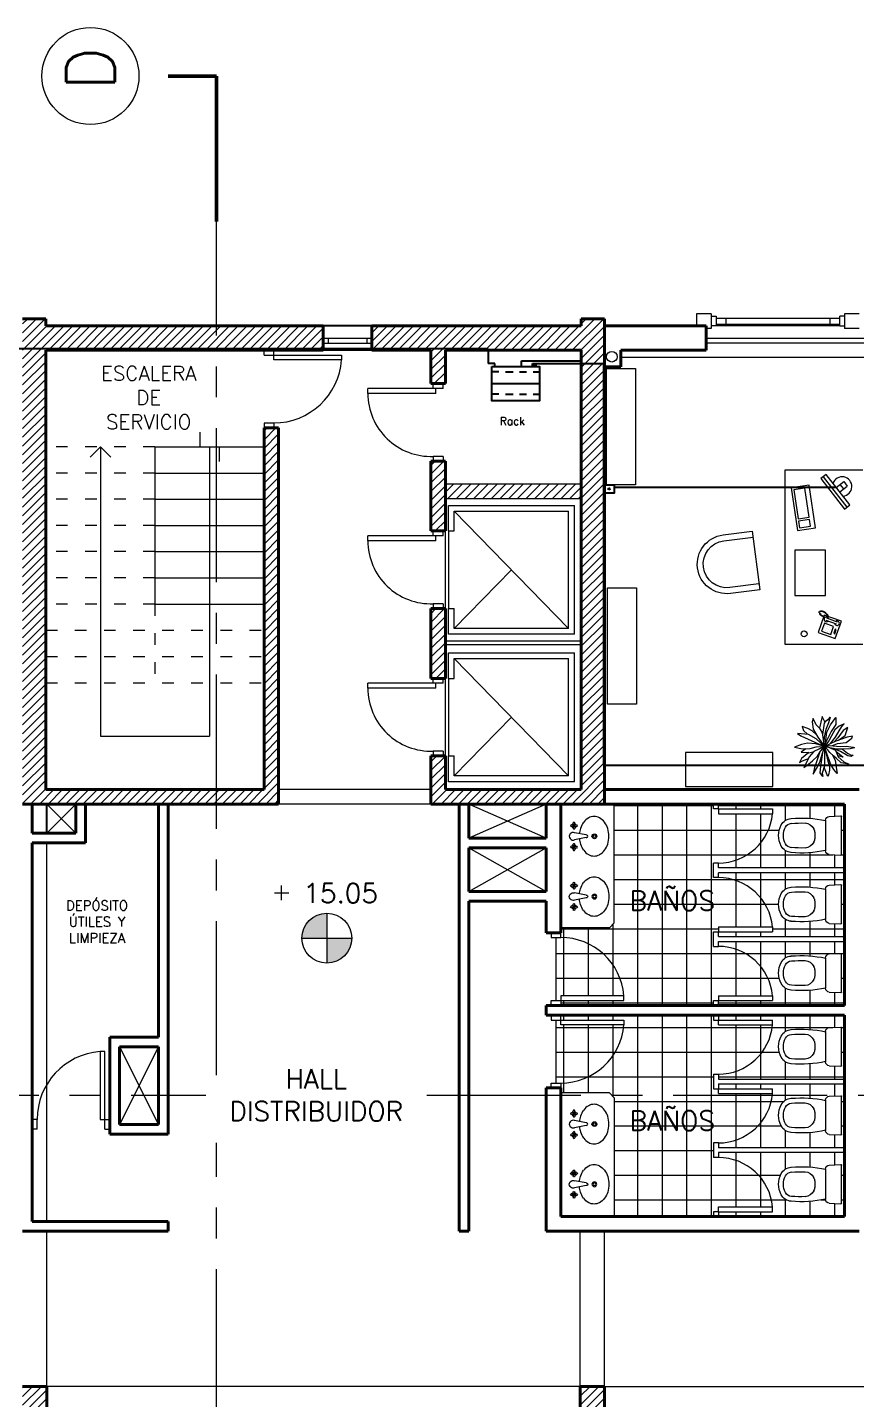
# Model space of a CAD drawing. Extents: x 1018 to 1352, y -109 to 184.
# Drawn here: x 1323.91 to 1332.45, y 118.73 to 132.86 of the extents above; entities that cross this region are included whole.
import ezdxf

# ---------------------------------------------------------------- set-up
doc = ezdxf.new("R2010")
doc.units = 0
doc.header["$LTSCALE"] = 0.5
doc.linetypes.add('ACAD_ISO03W100', pattern=[30, 12, -18])
doc.linetypes.add('CENTER', pattern=[50.8, 31.75, -6.35, 6.35, -6.35])
doc.layers.get('0').update_dxf_attribs({"linetype": 'CONTINUOUS'})
doc.layers.add('Cableado', color=100, linetype='CONTINUOUS')
for name, color, linetype, lineweight in [('Carpintería', 55, 'CONTINUOUS', 20), ('Detalles .05', 243, 'CONTINUOUS', 5), ('Detalles 01', 8, 'CONTINUOUS', 9), ('Equipamiento fijo', 31, 'CONTINUOUS', 13), ('Equipamiento movil', 33, 'CONTINUOUS', 9), ('Muros corte', 7, 'CONTINUOUS', 40), ('Muros vista', 253, 'CONTINUOUS', 25), ('Pisos', 252, 'CONTINUOUS', 18), ('Proyección', 4, 'ACAD_ISO03W100', 18), ('Punta 01', 6, 'CONTINUOUS', 9), ('Punta 015', 64, 'CONTINUOUS', 13), ('Punta 02', 11, 'CONTINUOUS', 20), ('Punta 05', 52, 'CONTINUOUS', 50), ('Tratamiento pisos', 251, 'CONTINUOUS', 9), ('Vidrios', 147, 'CONTINUOUS', 13)]:
    doc.layers.add(name, color=color, linetype=linetype, lineweight=lineweight)
doc.styles.add('Texto 1 mm', font='simplex.shx', dxfattribs={"height": 0.1})
doc.styles.add('Texto 1.5 mm', font='simplex.shx', dxfattribs={"height": 0.15})
doc.styles.add('Texto 2 mm', font='simplex.shx', dxfattribs={"height": 0.2})
doc.styles.add('Texto 5 mm', font='simplex.shx', dxfattribs={"height": 0.5})
pattern_1 = [(45, (288.717373, 1.651345), (-0.0449012806, 0.0449012806), [])]
pattern_2 = [(0, (219.71737, 1.65134), (0, 0.254), []), (90, (219.71737, 1.65134), (-0.254, 2e-17), [])]

# ---------------------------------------------------------------- blocks, each defined once
blk = doc.blocks.new('inodoro')
at = {"layer": 'Equipamiento fijo'}
for p, q in [((-0.157, 0.165), (0.157, 0.165)), ((-0.197, 0.127), (-0.202, 0.008)), ((0.194, 0), (-0.194, 0)), ((0.197, 0.127), (0.202, 0.008))]:
    blk.add_line(p, q, dxfattribs=at)
for centre, radius, start, end in [((-0.051, 0.512), 0.125, 117.5857, 175.5072), ((-0.051, 0.512), 0.075, 117.5857, 175.5072), ((0, 0.415), 0.235, 90, 117.5857), ((0, 0.415), 0.185, 90, 117.5857), ((0, 0.415), 0.235, 62.4143, 90), ((0, 0.415), 0.185, 62.4143, 90), ((0.051, 0.512), 0.075, 4.4928, 62.4143), ((0.051, 0.512), 0.125, 4.4928, 62.4143), ((1.09, 0.422), 1.27, 175.4777, 191.6858), ((1.095, 0.422), 1.224, 175.5072, 182.1425), ((-1.095, 0.422), 1.224, 357.8575, 4.4928), ((-1.024, 0.418), 1.205, 347.8749, 4.9616), ((-0.028, 0.381), 0.101, 182.7072, 247.2321), ((-0.014, 0.396), 0.12, 243.7978, 262.0389), ((0.014, 0.396), 0.12, 277.9611, 296.2022), ((0.028, 0.381), 0.101, 292.7679, 357.2928), ((-0.157, 0.125), 0.04, 90, 177.3974), ((0, 0.483), 0.208, 261.594, 278.406), ((0.157, 0.125), 0.04, 2.6026, 90), ((-0.194, 0.008), 0.00803, 177.6578, 269.7397), ((0.195, 0.007), 0.00742, 265.6488, 0.2402), ((0.194, 0.008), 0.008, 355.889, 2.6026)]:
    blk.add_arc(centre, radius, start, end, dxfattribs=at)
blk = doc.blocks.new('Lavamanos')
at = {"layer": 'Equipamiento movil'}
for p, q in [((-0.114, -0.154), (-0.118, -0.133)), ((-0.105, -0.154), (-0.101, -0.133)), ((-0.015, -0.037), (-0.038, -0.156)), ((0.013, -0.037), (0.036, -0.156)), ((0.106, -0.154), (0.102, -0.133)), ((0.115, -0.154), (0.119, -0.133)), ((-0.118, -0.158), (-0.138, -0.154)), ((-0.118, -0.167), (-0.138, -0.171)), ((-0.114, -0.171), (-0.118, -0.192)), ((-0.105, -0.171), (-0.101, -0.192)), ((-0.101, -0.158), (-0.08, -0.154)), ((-0.101, -0.167), (-0.08, -0.171)), ((0.102, -0.158), (0.081, -0.154)), ((0.102, -0.167), (0.081, -0.171)), ((0.106, -0.171), (0.102, -0.192)), ((0.115, -0.171), (0.119, -0.192)), ((0.119, -0.158), (0.14, -0.154)), ((0.119, -0.167), (0.14, -0.171))]:
    blk.add_line(p, q, dxfattribs=at)
for centre, radius in [((-0.001, 0.048), 0.0249), ((-0.001, 0.048), 0.014), ((-0.109, -0.162), 0.00541), ((0.11, -0.162), 0.00541)]:
    blk.add_circle(centre, radius, dxfattribs=at)
for centre, radius, start, end in [((-0.047, 0.021), 0.164, 126.7285, 150.9639), ((-0.019, -0.016), 0.211, 107.1746, 126.7285), ((-0.001, -0.075), 0.272, 90, 107.1746), ((-0.001, -0.075), 0.272, 72.8254, 90), ((0.017, -0.016), 0.211, 53.2715, 72.8254), ((0.045, 0.021), 0.164, 29.0361, 53.2715), ((-0.09, 0.045), 0.115, 150.9639, 180), ((-0.09, 0.045), 0.115, 180, 209.0361), ((0.088, 0.045), 0.115, 0, 29.0361), ((0.088, 0.045), 0.115, 330.9639, 360), ((-0.047, 0.069), 0.164, 209.0361, 233.2715), ((-0.019, 0.106), 0.211, 233.2715, 252.8254), ((-0.109, -0.162), 0.0226, 108.6122, 162.265), ((-0.109, -0.136), 0.00882, 15.2781, 164.7219), ((-0.109, -0.162), 0.0226, 18.6122, 72.265), ((-0.001, 0.165), 0.272, 252.8254, 264.2829), ((-0.001, -0.035), 0.014, 352.3829, 187.2442), ((-0.001, 0.165), 0.272, 275.7171, 287.1746), ((0.017, 0.106), 0.211, 287.1746, 306.7285), ((0.11, -0.162), 0.0226, 107.735, 161.3878), ((0.111, -0.136), 0.00882, 15.2781, 164.7219), ((0.11, -0.162), 0.0226, 17.735, 71.3878), ((0.045, 0.069), 0.164, 306.7285, 330.9639), ((-0.136, -0.163), 0.00882, 105.2781, 254.7219), ((-0.109, -0.162), 0.0226, 198.6122, 252.265), ((-0.109, -0.162), 0.00976, 119.0054, 153.1041), ((-0.109, -0.162), 0.00976, 209.0054, 243.1041), ((-0.109, -0.189), 0.00882, 195.2781, 344.7219), ((-0.117, -0.163), 0.00254, 349.6493, 12.8593), ((-0.109, -0.155), 0.00254, 259.6493, 282.8593), ((-0.109, -0.17), 0.00254, 79.6493, 102.8593), ((-0.109, -0.162), 0.00976, 29.0054, 63.1041), ((-0.109, -0.162), 0.00976, 299.0054, 333.1041), ((-0.101, -0.162), 0.00254, 169.6493, 192.8593), ((-0.109, -0.162), 0.0226, 288.6122, 342.265), ((-0.083, -0.162), 0.00882, 285.2781, 74.7219), ((-0.001, -0.171), 0.0398, 158.1761, 21.8239), ((0.084, -0.162), 0.00882, 105.2781, 254.7219), ((0.11, -0.162), 0.0226, 197.735, 251.3878), ((0.11, -0.162), 0.00976, 116.8959, 150.9946), ((0.11, -0.162), 0.00976, 206.8959, 240.9946), ((0.11, -0.189), 0.00882, 195.2781, 344.7219), ((0.103, -0.162), 0.00254, 347.1407, 10.3507), ((0.111, -0.155), 0.00254, 257.1407, 280.3507), ((0.11, -0.17), 0.00254, 77.1407, 100.3507), ((0.11, -0.162), 0.00976, 26.8959, 60.9946), ((0.11, -0.162), 0.00976, 296.8959, 330.9946), ((0.118, -0.163), 0.00254, 167.1407, 190.3507), ((0.11, -0.162), 0.0226, 287.735, 341.3878), ((0.137, -0.163), 0.00882, 285.2781, 74.7219)]:
    blk.add_arc(centre, radius, start, end, dxfattribs=at)
blk = doc.blocks.new('TELEFONO')
at = {"layer": 'Detalles .05'}
for p, q in [((0.139, 0.134), (-0.098, 0.134)), ((-0.098, 0.134), (-0.098, -0.099)), ((-0.071, 0.089), (-0.071, -0.055)), ((-0.043, 0.089), (-0.043, -0.055)), ((0.108, 0.063), (0, 0.063)), ((0, 0.063), (0, -0.063)), ((0.081, 0.108), (0.023, 0.108)), ((0.023, 0.108), (0.023, 0.094)), ((0.023, 0.094), (0.081, 0.094)), ((0.027, 0.041), (0.027, 0.041)), ((0.027, 0.014), (0.027, 0.014)), ((0.054, 0.041), (0.054, 0.041)), ((0.054, 0.014), (0.054, 0.014)), ((0.081, 0.094), (0.081, 0.108)), ((0.081, 0.041), (0.081, 0.041)), ((0.081, 0.014), (0.081, 0.014)), ((0.108, -0.063), (0.108, 0.063)), ((0.139, -0.099), (0.139, 0.134)), ((-0.129, -0.104), (-0.147, -0.11)), ((-0.129, -0.116), (-0.147, -0.121)), ((-0.129, -0.127), (-0.147, -0.133)), ((-0.129, -0.139), (-0.147, -0.145)), ((-0.124, -0.093), (-0.141, -0.098)), ((-0.124, -0.15), (-0.141, -0.156)), ((-0.118, -0.081), (-0.135, -0.087)), ((-0.118, -0.162), (-0.135, -0.168)), ((-0.112, -0.07), (-0.129, -0.075)), ((-0.106, -0.058), (-0.124, -0.064)), ((-0.104, -0.17), (-0.122, -0.176)), ((-0.101, -0.047), (-0.118, -0.052)), ((-0.089, -0.156), (-0.106, -0.162)), ((-0.083, -0.145), (-0.101, -0.15)), ((-0.098, -0.099), (0.139, -0.099)), ((-0.078, -0.133), (-0.095, -0.139)), ((-0.072, -0.121), (-0.089, -0.127)), ((-0.067, -0.083), (-0.078, -0.116)), ((0, -0.063), (0.108, -0.063)), ((0.027, -0.013), (0.027, -0.013)), ((0.027, -0.04), (0.027, -0.04)), ((0.054, -0.013), (0.054, -0.013)), ((0.054, -0.04), (0.054, -0.04)), ((0.081, -0.013), (0.081, -0.013)), ((0.081, -0.04), (0.081, -0.04))]:
    blk.add_line(p, q, dxfattribs=at)
for centre, start, end in [((-0.057, 0.089), 298.4915, 241.5085), ((-0.057, -0.055), 118.4915, 61.5085)]:
    blk.add_arc(centre, 0.0302, start, end, dxfattribs=at)
blk = doc.blocks.new('RECTANG')
for p, q in [((1, 1), (0, 1)), ((0, 1), (0, 0)), ((1, 0), (1, 1)), ((0, 0), (1, 0))]:
    blk.add_line(p, q)
blk = doc.blocks.new('KEYBOARD', base_point=(60, 294))
for p, xscale, yscale, zscale in [((60, 294), 19, 8, 19), ((61, 295), 13, 5, 13), ((75, 295), 3, 5, 3)]:
    blk.add_blockref('RECTANG', p, dxfattribs=dict(xscale=xscale, yscale=yscale, zscale=zscale))
blk = doc.blocks.new('Silla 2')
for p, q in [((15, 15), (0, 15)), ((0, 15), (0, -15)), ((15, 12), (0, 12)), ((0, -12), (15, -12)), ((0, -15), (15, -15))]:
    blk.add_line(p, q)
for radius in [15, 12]:
    blk.add_arc((15, 0), radius, 270, 90)
blk = doc.blocks.new('Treei')
for p, q in [((-1.6, 5.41), (-2.01, 5.58)), ((-2.01, 5.58), (-1.8, 4.47)), ((0.01, 4.32), (0.22, 5.68)), ((0.22, 5.68), (0.34, 5.97)), ((0.34, 5.97), (0.52, 5.11)), ((1.81, 5.28), (1.78, 5.7)), ((1.78, 5.7), (2.06, 5.28)), ((-3.94, 3.46), (-4.45, 3.93)), ((-4.45, 3.93), (-4.03, 2.89)), ((-4.03, 2.89), (-3.28, 2.03)), ((-3.05, 2.89), (-3.94, 3.46)), ((-2.15, 4.1), (-3.71, 4.62)), ((-3.71, 4.62), (-3.16, 3.73)), ((-3.16, 3.73), (-1.67, 2.62)), ((-1.83, 2.15), (-3.05, 2.89)), ((-1.21, 2.79), (-2.15, 4.1)), ((-1.8, 4.47), (-1.02, 2.25)), ((-0.75, 4.27), (-1.6, 5.41)), ((-0.56, 2.57), (-0.75, 4.27)), ((-0.17, 1), (0.06, 3.09)), ((0.06, 3.09), (0.01, 4.32)), ((1.05, 3.19), (0.44, 1.74)), ((0.52, 5.11), (0.61, 3.71)), ((0.61, 3.71), (0.57, 2.38)), ((0.61, 3.58), (1.42, 4.57)), ((0.96, 2.25), (2.2, 3.73)), ((1.92, 4.62), (1.05, 3.19)), ((1.42, 4.57), (1.81, 5.28)), ((2.06, 5.28), (1.92, 4.62)), ((2.2, 3.73), (1.92, 2.62)), ((2.11, 2.72), (3.12, 3.85)), ((3.3, 3.31), (2.36, 2.28)), ((3.12, 3.85), (3.58, 4.84)), ((3.58, 4.84), (3.3, 3.31)), ((-4.76, 0.09), (-5.92, -0.48)), ((-5.51, 0.92), (-5.8, 1.09)), ((-5.8, 1.09), (-4.68, 0.77)), ((-5.76, 2.23), (-4.31, 2.25)), ((-4.26, 1.14), (-5.76, 2.23)), ((-5.12, 0.4), (-5.51, 0.92)), ((-4.61, -0.04), (-5.12, 0.4)), ((-4.68, 0.77), (-3.34, 0.26)), ((-4.31, 2.25), (-2.93, 1.32)), ((-2.77, 0.45), (-4.26, 1.14)), ((-3.34, 0.26), (-1.78, -0.09)), ((-3.28, 2.03), (-2.08, 1.39)), ((-2.93, 1.32), (-0.51, 0.11)), ((-0.77, 0.18), (-2.77, 0.45)), ((-2.08, 1.39), (-1.04, 0.82)), ((-0.51, 1.14), (-1.83, 2.15)), ((-1.67, 2.62), (-0.88, 1.91)), ((-1.04, 0.82), (0.03, -0.03)), ((-1.02, 2.25), (0.03, -0.03)), ((0.03, -0.03), (-0.77, 0.18)), ((-0.11, 1.56), (-0.56, 2.57)), ((0.03, -0.03), (-0.17, 1)), ((0.03, -0.03), (0.2, 0.77)), ((2.04, 0.65), (0.03, -0.03)), ((0.7, 0.63), (0.03, -0.03)), ((0.03, -0.03), (2.96, 0.63)), ((1.85, 0.03), (0.03, -0.03)), ((0.2, 0.77), (0.8, 2.18)), ((0.57, 2.38), (0.31, 1.05)), ((1.28, 1.02), (0.7, 0.63)), ((0.8, 2.18), (2.11, 2.72)), ((1.99, 1.81), (1.28, 1.02)), ((1.69, 1.48), (2.82, 2.08)), ((3.28, 0.01), (1.85, 0.03)), ((2.36, 2.28), (1.99, 1.81)), ((2.73, 0.9), (2.04, 0.65)), ((3.51, 1.17), (2.73, 0.9)), ((2.82, 2.08), (4.22, 2.33)), ((2.96, 0.63), (3.97, 1)), ((4.41, -0.01), (3.28, 0.01)), ((4.64, 1.81), (3.51, 1.17)), ((3.97, 1), (4.77, 0.95)), ((4.22, 2.33), (5.46, 2.47)), ((5.39, 0.4), (4.41, -0.01)), ((5.46, 2.47), (4.64, 1.81)), ((4.77, 0.95), (5.72, 0.8)), ((6.02, 0.65), (5.39, 0.4)), ((5.72, 0.8), (6.02, 0.65)), ((-5.92, -0.48), (-3.64, -1.03)), ((-4.26, -1.67), (-5.51, -2.28)), ((-5.51, -2.28), (-4.86, -2.48)), ((-4.86, -2.48), (-3.37, -2.31)), ((-2.36, -0.36), (-4.61, -0.04)), ((-3.44, -0.9), (-4.26, -1.67)), ((-3.05, -2.53), (-3.55, -3.37)), ((-2.65, -0.43), (-3.44, -0.9)), ((-3.37, -2.31), (-1.83, -1.37)), ((-2.28, -1.64), (-3.05, -2.53)), ((-1.34, -0.24), (-2.65, -0.43)), ((-1.46, -1.72), (-2.33, -3.24)), ((-1.83, -1.37), (0.03, -0.03)), ((-1.78, -0.09), (-0.95, -0.18)), ((0.03, -0.03), (-1.46, -1.72)), ((-1.39, -3.32), (0.03, -0.03)), ((0.03, -0.03), (-1.34, -0.24)), ((-0.47, -1.76), (-0.63, -3.46)), ((0.03, -0.03), (-0.47, -1.76)), ((0.11, -1.72), (0.03, -0.03)), ((0.03, -0.03), (1.07, -2.16)), ((1, -0.83), (0.03, -0.03)), ((3.21, -0.98), (0.03, -0.03)), ((0.45, -2.92), (0.11, -1.72)), ((1.97, -1.44), (1, -0.83)), ((1.3, -3.19), (1.03, -2.11)), ((1.07, -2.16), (2.15, -3.07)), ((4.06, -0.75), (1.24, -0.39)), ((1.31, -1.02), (3.1, -1.64)), ((2.93, -2.41), (1.97, -1.44)), ((3.85, -3.54), (2.93, -2.41)), ((3.1, -1.64), (4.24, -2.04)), ((4.47, -1.62), (3.21, -0.98)), ((3.92, 0), (5.37, -0.51)), ((5.3, -0.93), (4.06, -0.75)), ((4.24, -2.04), (5.56, -2.28)), ((5.56, -2.28), (4.47, -1.62)), ((6.02, -0.34), (5.3, -0.93)), ((5.37, -0.51), (6.02, -0.34)), ((-3.55, -3.37), (-3.92, -4.48)), ((-3.92, -4.48), (-3.16, -4.25)), ((-3.16, -4.25), (-2.38, -3.46)), ((-2.33, -3.24), (-2.56, -5.44)), ((-2.56, -5.44), (-2.06, -4.77)), ((-2.06, -4.77), (-1.39, -3.32)), ((-0.63, -3.46), (-0.35, -4.6)), ((-0.35, -4.6), (0.2, -6.03)), ((0.2, -6.03), (0.5, -4.43)), ((0.5, -4.43), (0.45, -2.92)), ((0.5, -3.74), (1.19, -4.72)), ((1.19, -4.72), (1.28, -3.19)), ((1.28, -3.19), (2.47, -4.62)), ((2.15, -3.07), (3.12, -3.59)), ((2.93, -4.4), (2.43, -3.22)), ((2.47, -4.62), (3.23, -5.02)), ((3.23, -5.02), (2.93, -4.4)), ((3.12, -3.59), (4.27, -4.18)), ((4.27, -4.18), (3.85, -3.54))]:
    blk.add_line(p, q)

msp = doc.modelspace()

# ---------------------------------------------------------------- hatches: boundary and pattern name
at = {"layer": 'Detalles 01'}
h = msp.add_hatch(dxfattribs=at)
h.set_pattern_fill('ANSI31,_O', color=256, scale=0.02)
h.set_pattern_definition([(45, (42.917373, 1.651345), (-0.0449012806, 0.0449012806), [])])
h.paths.add_polyline_path([(1326.963, 129.781), (1325.863, 129.781), (1325.863, 129.531), (1326.963, 129.531)])
h.paths.add_polyline_path([(1325.863, 129.781), (1324.103, 129.781), (1324.103, 129.856), (1323.863, 129.856), (1323.863, 124.856), (1325.863, 124.856), (1325.863, 125.006), (1324.103, 125.006), (1324.103, 129.531), (1325.863, 129.531)])
h.paths.add_polyline_path([(1326.503, 128.731), (1326.353, 128.731), (1326.353, 125.006), (1325.863, 125.006), (1325.863, 124.856), (1326.503, 124.856)])
h = msp.add_hatch(dxfattribs=at)
h.set_pattern_fill('ANSI31', color=256, scale=0.02, style=0)
h.set_pattern_definition(pattern_1)
h.paths.add_polyline_path([(1329.863, 129.856), (1329.623, 129.856), (1329.623, 129.781), (1327.463, 129.781), (1327.463, 129.531), (1328.073, 129.531), (1328.073, 129.187), (1328.223, 129.187), (1328.223, 129.531), (1329.623, 129.531), (1329.623, 125.006), (1328.223, 125.006), (1328.223, 125.351), (1328.073, 125.351), (1328.073, 124.856), (1329.863, 124.856)])
h.paths.add_polyline_path([(1328.223, 128.387), (1328.073, 128.387), (1328.073, 127.669), (1328.223, 127.669)], flags=17)
h = msp.add_hatch(dxfattribs=at)
h.set_pattern_fill('ANSI31', color=256, scale=0.02, style=0)
h.set_pattern_definition([(45, (282.056814, 3.72555), (-0.0449012806, 0.0449012806), [])])
h.paths.add_polyline_path([(1328.225, 128.155), (1328.225, 128.007), (1329.623, 128.007), (1329.623, 128.155)])
h = msp.add_hatch(dxfattribs=at)
h.set_pattern_fill('ANSI31', color=256, scale=0.02, style=0)
h.set_pattern_definition(pattern_1)
h.paths.add_polyline_path([(1328.223, 126.869), (1328.073, 126.869), (1328.073, 126.151), (1328.223, 126.151)])
h = msp.add_hatch(dxfattribs=at)
h.set_pattern_fill('ANSI31,_O', color=256, scale=0.02)
h.set_pattern_definition([(45, (103.717373, 1.651345), (-0.0449012806, 0.0449012806), [])])
h.paths.add_polyline_path([(1325.363, 115.831), (1324.113, 115.831), (1324.113, 118.856), (1323.863, 118.856), (1323.863, 114.181), (1322.813, 114.181), (1322.813, 113.931), (1323.863, 113.931), (1323.863, 113.856), (1324.113, 113.856), (1324.113, 115.581), (1325.363, 115.581)])
h.paths.add_polyline_path([(1329.863, 118.856), (1329.613, 118.856), (1329.613, 115.831), (1328.363, 115.831), (1328.363, 115.581), (1329.613, 115.581), (1329.613, 113.856), (1329.863, 113.856), (1329.863, 113.931), (1330.913, 113.931), (1330.913, 114.181), (1329.863, 114.181)])
at = {"layer": 'Tratamiento pisos'}
h = msp.add_hatch(dxfattribs=at)
h.set_pattern_fill('NET,_O', color=256, scale=0.08)
h.set_pattern_definition(pattern_2)
h.paths.add_polyline_path([(1331.038, 124.098), (1330.988, 124.098), (1330.988, 124.248), (1331.038, 124.248, 0.385126), (1331.596, 124.756), (1331.038, 124.756), (1331.038, 124.806), (1330.988, 124.806), (1330.988, 124.856), (1329.963, 124.856), (1329.963, 123.631), (1329.913, 123.581), (1329.413, 123.581), (1329.413, 123.531), (1329.413, 123.481, -0.389604), (1330.063, 122.881), (1330.063, 122.831), (1329.413, 122.831), (1329.413, 122.781), (1330.988, 122.781), (1330.988, 122.831), (1331.038, 122.831), (1331.038, 122.881), (1331.596, 122.881, 0.385126), (1331.038, 123.39), (1330.988, 123.39), (1330.988, 123.54), (1331.038, 123.54), (1331.038, 123.59), (1331.596, 123.59, 0.385295)])
h.paths.add_polyline_path([(1329.413, 123.481), (1329.363, 123.481), (1329.363, 122.831), (1329.413, 122.831), (1329.413, 122.881), (1330.063, 122.881, 0.389604)])
h.paths.add_polyline_path([(1330.063, 122.581), (1329.413, 122.581), (1329.413, 122.631), (1329.363, 122.631), (1329.363, 121.981), (1329.413, 121.981, 0.389604)])
h.paths.add_polyline_path([(1331.596, 122.581), (1331.038, 122.581), (1331.038, 122.631), (1330.988, 122.631), (1330.988, 122.681), (1329.413, 122.681), (1329.413, 122.631), (1330.063, 122.631), (1330.063, 122.581, -0.389604), (1329.413, 121.981), (1329.413, 121.931), (1329.413, 121.881), (1329.913, 121.881), (1329.938, 121.856), (1331.594, 121.856, 0.00745), (1331.596, 121.873), (1331.038, 121.873), (1331.038, 121.923), (1330.988, 121.923), (1330.988, 122.073), (1331.038, 122.073, 0.385126)])
h.paths.add_polyline_path([(1331.594, 121.856), (1329.938, 121.856), (1329.963, 121.831), (1329.963, 120.606), (1330.988, 120.606), (1330.988, 120.656), (1331.038, 120.656), (1331.038, 120.706), (1331.596, 120.706, 0.385126), (1331.038, 121.215), (1330.988, 121.215), (1330.988, 121.365), (1331.038, 121.365, 0.376763)])
h = msp.add_hatch(dxfattribs=at)
h.set_pattern_fill('NET,_O', color=256, scale=0.08)
h.set_pattern_definition(pattern_2)
h.paths.add_polyline_path([(1332.338, 124.856), (1331.038, 124.856), (1331.038, 124.806), (1331.596, 124.806), (1331.596, 124.756, -0.385126), (1331.038, 124.248), (1331.038, 124.198), (1332.338, 124.198)])
h.paths.add_polyline_path([(1331.685, 124.423, -0.12095), (1331.658, 124.532, -0.12095), (1331.685, 124.641, -0.258252), (1331.786, 124.708, -0.070839), (1332.143, 124.685), (1332.143, 124.689, -0.400971), (1332.181, 124.729), (1332.3, 124.734, -0.430271), (1332.308, 124.726), (1332.308, 124.338, -0.437884), (1332.301, 124.33, -0.029302), (1332.3, 124.33), (1332.181, 124.335, -0.400971), (1332.143, 124.375), (1332.143, 124.379, -0.074693), (1331.786, 124.356, -0.258252)], flags=16)
h.paths.add_polyline_path([(1331.729, 124.446, -0.12095), (1331.708, 124.532, -0.12095), (1331.729, 124.618, -0.258252), (1331.79, 124.658, -0.028516), (1331.929, 124.661, -0.295056), (1332.02, 124.599, -0.07976), (1332.031, 124.562, -0.073488), (1332.031, 124.502, -0.07976), (1332.02, 124.465, -0.295056), (1331.929, 124.403, -0.028516), (1331.79, 124.406, -0.258252)], flags=0)
h = msp.add_hatch(dxfattribs=at)
h.set_pattern_fill('NET,_O', color=256, scale=0.08)
h.set_pattern_definition(pattern_2)
h.paths.add_polyline_path([(1332.338, 124.148), (1331.038, 124.148), (1331.038, 124.098, -0.385126), (1331.596, 123.59), (1331.596, 123.54), (1331.038, 123.54), (1331.038, 123.49), (1332.338, 123.49)])
h.paths.add_polyline_path([(1331.685, 123.933, -0.258252), (1331.786, 123.999, -0.070839), (1332.143, 123.977), (1332.143, 123.98, -0.400971), (1332.181, 124.02), (1332.3, 124.026, -0.430271), (1332.308, 124.018), (1332.308, 123.63, -0.437884), (1332.301, 123.622, -0.029302), (1332.3, 123.622), (1332.181, 123.627, -0.400971), (1332.143, 123.667), (1332.143, 123.67, -0.074693), (1331.786, 123.648, -0.258252), (1331.685, 123.715, -0.12095), (1331.658, 123.824, -0.12095)], flags=16)
h.paths.add_polyline_path([(1331.729, 123.91, -0.258252), (1331.79, 123.95, -0.028516), (1331.929, 123.953, -0.295056), (1332.02, 123.891, -0.07976), (1332.031, 123.854, -0.073488), (1332.031, 123.793, -0.07976), (1332.02, 123.757, -0.295056), (1331.929, 123.695, -0.028516), (1331.79, 123.698, -0.258252), (1331.729, 123.738, -0.12095), (1331.708, 123.824, -0.12095)], flags=0)
h = msp.add_hatch(dxfattribs=at)
h.set_pattern_fill('NET,_O', color=256, scale=0.08)
h.set_pattern_definition(pattern_2)
h.paths.add_polyline_path([(1332.338, 123.44), (1331.038, 123.44), (1331.038, 123.39, -0.385126), (1331.596, 122.881), (1331.596, 122.831), (1331.038, 122.831), (1331.038, 122.781), (1332.338, 122.781)])
h.paths.add_polyline_path([(1331.786, 123.291, -0.070839), (1332.143, 123.269), (1332.143, 123.272, -0.400971), (1332.181, 123.312), (1332.3, 123.317, -0.430271), (1332.308, 123.309), (1332.308, 122.921, -0.437884), (1332.301, 122.913, -0.029302), (1332.3, 122.913), (1332.181, 122.919, -0.400971), (1332.143, 122.959), (1332.143, 122.962, -0.074693), (1331.786, 122.94, -0.258252), (1331.685, 123.006, -0.12095), (1331.658, 123.115, -0.12095), (1331.685, 123.224, -0.258252)], flags=16)
h.paths.add_polyline_path([(1331.79, 123.241, -0.028516), (1331.929, 123.244, -0.295056), (1332.02, 123.182, -0.07976), (1332.031, 123.146, -0.073488), (1332.031, 123.085, -0.07976), (1332.02, 123.048, -0.295056), (1331.929, 122.986, -0.028516), (1331.79, 122.989, -0.258252), (1331.729, 123.03, -0.12095), (1331.708, 123.115, -0.12095), (1331.729, 123.201, -0.258252)], flags=0)
h = msp.add_hatch(dxfattribs=at)
h.set_pattern_fill('NET,_O', color=256, scale=0.08)
h.set_pattern_definition(pattern_2)
h.paths.add_polyline_path([(1332.338, 122.681), (1331.038, 122.681), (1331.038, 122.631), (1331.596, 122.631), (1331.596, 122.581, -0.385126), (1331.038, 122.073), (1331.038, 122.023), (1332.338, 122.023)])
h.paths.add_polyline_path([(1331.786, 122.533, -0.070839), (1332.143, 122.51), (1332.143, 122.514, -0.400971), (1332.181, 122.554), (1332.3, 122.559, -0.430271), (1332.308, 122.551), (1332.308, 122.163, -0.437884), (1332.301, 122.155, -0.029302), (1332.3, 122.155), (1332.181, 122.16, -0.400971), (1332.143, 122.2), (1332.143, 122.204, -0.074693), (1331.786, 122.181, -0.258252), (1331.685, 122.248, -0.12095), (1331.658, 122.357, -0.12095), (1331.685, 122.466, -0.258252)], flags=16)
h.paths.add_polyline_path([(1331.79, 122.483, -0.028516), (1331.929, 122.486, -0.295056), (1332.02, 122.424, -0.07976), (1332.031, 122.387, -0.073488), (1332.031, 122.327, -0.07976), (1332.02, 122.29, -0.295056), (1331.929, 122.228, -0.028516), (1331.79, 122.231, -0.258252), (1331.729, 122.271, -0.12095), (1331.708, 122.357, -0.12095), (1331.729, 122.443, -0.258252)], flags=0)
h = msp.add_hatch(dxfattribs=at)
h.set_pattern_fill('NET,_O', color=256, scale=0.08)
h.set_pattern_definition(pattern_2)
h.paths.add_polyline_path([(1332.338, 121.856), (1331.594, 121.856, -0.376596), (1331.038, 121.365), (1331.038, 121.315), (1332.338, 121.315)])
h.paths.add_polyline_path([(1331.685, 121.54, -0.12095), (1331.658, 121.649, -0.12095), (1331.685, 121.758, -0.258252), (1331.786, 121.824, -0.070839), (1332.143, 121.802), (1332.143, 121.805, -0.400971), (1332.181, 121.845), (1332.3, 121.851, -0.430271), (1332.308, 121.843), (1332.308, 121.455, -0.437884), (1332.301, 121.447, -0.029302), (1332.3, 121.447), (1332.181, 121.452, -0.400971), (1332.143, 121.492), (1332.143, 121.495, -0.074693), (1331.786, 121.473, -0.258252)], flags=16)
h.paths.add_polyline_path([(1331.729, 121.563, -0.12095), (1331.708, 121.649, -0.12095), (1331.729, 121.735, -0.258252), (1331.79, 121.775, -0.028516), (1331.929, 121.778, -0.295056), (1332.02, 121.716, -0.07976), (1332.031, 121.679, -0.073488), (1332.031, 121.618, -0.07976), (1332.02, 121.582, -0.295056), (1331.929, 121.52, -0.028516), (1331.79, 121.523, -0.258252)], flags=0)
h.paths.add_polyline_path([(1332.338, 121.973), (1331.038, 121.973), (1331.038, 121.923), (1331.596, 121.923), (1331.596, 121.873, -0.00745), (1331.594, 121.856), (1332.338, 121.856)])
h = msp.add_hatch(dxfattribs=at)
h.set_pattern_fill('NET,_O', color=256, scale=0.08)
h.set_pattern_definition(pattern_2)
h.paths.add_polyline_path([(1332.338, 121.265), (1331.038, 121.265), (1331.038, 121.215, -0.385126), (1331.596, 120.706), (1331.596, 120.656), (1331.038, 120.656), (1331.038, 120.606), (1332.338, 120.606)])
h.paths.add_polyline_path([(1331.786, 121.116, -0.070839), (1332.143, 121.094), (1332.143, 121.097, -0.400971), (1332.181, 121.137), (1332.3, 121.142, -0.430271), (1332.308, 121.134), (1332.308, 120.746, -0.437884), (1332.301, 120.738, -0.029302), (1332.3, 120.738), (1332.181, 120.744, -0.400971), (1332.143, 120.784), (1332.143, 120.787, -0.074693), (1331.786, 120.765, -0.258252), (1331.685, 120.831, -0.12095), (1331.658, 120.94, -0.12095), (1331.685, 121.049, -0.258252)], flags=16)
h.paths.add_polyline_path([(1331.79, 121.066, -0.028516), (1331.929, 121.069, -0.295056), (1332.02, 121.007, -0.07976), (1332.031, 120.971, -0.073488), (1332.031, 120.91, -0.07976), (1332.02, 120.873, -0.295056), (1331.929, 120.811, -0.028516), (1331.79, 120.814, -0.258252), (1331.729, 120.855, -0.12095), (1331.708, 120.94, -0.12095), (1331.729, 121.026, -0.258252)], flags=0)
at = {"layer": 'Vidrios', "linetype": 'Continuous'}
h = msp.add_hatch(color=256, dxfattribs=at)
h.paths.add_polyline_path([(1327.001, 123.73, 0.414214), (1326.744, 123.474), (1327.001, 123.474)])
h.paths.add_polyline_path([(1327.257, 123.474), (1327.001, 123.474), (1327.001, 123.217, 0.414214)])

# ---------------------------------------------------------------- linework, layer by layer
at = {"layer": 'Cableado'}
for p, q in [((1328.662, 129.544), (1320.184, 129.544)), ((1328.662, 129.544), (1328.662, 129.394)), ((1329.623, 129.531), (1329.623, 129.422)), ((1328.733, 129.394), (1328.662, 129.394)), ((1328.733, 129.365), (1328.733, 129.394)), ((1329.007, 129.365), (1329.007, 129.422)), ((1329.007, 129.422), (1329.623, 129.422)), ((1329.12, 129.365), (1329.12, 129.394)), ((1329.12, 129.394), (1329.852, 129.394)), ((1329.127, 129.365), (1329.127, 129.394)), ((1329.135, 129.365), (1329.135, 129.394)), ((1329.142, 129.365), (1329.142, 129.394)), ((1329.15, 129.365), (1329.15, 129.394)), ((1329.158, 129.365), (1329.158, 129.394)), ((1329.852, 129.394), (1329.852, 125.256)), ((1328.773, 129.31), (1328.703, 129.31)), ((1328.841, 129.31), (1328.92, 129.31)), ((1328.988, 129.31), (1329.059, 129.31)), ((1329.126, 129.31), (1329.192, 129.31)), ((1328.703, 129.187), (1329.192, 129.187)), ((1328.773, 129.079), (1328.703, 129.079)), ((1328.841, 129.079), (1328.92, 129.079)), ((1328.988, 129.079), (1329.059, 129.079)), ((1329.126, 129.079), (1329.192, 129.079)), ((1332.252, 128.118), (1329.962, 128.118)), ((1329.852, 128.106), (1329.863, 128.106)), ((1329.863, 125.256), (1335.213, 125.256))]:
    msp.add_line(p, q, dxfattribs=at)
for points in [[(1328.703, 129.365), (1329.192, 129.365), (1329.192, 129.009), (1328.703, 129.009)], [(1329.863, 128.143), (1329.962, 128.143), (1329.962, 128.059), (1329.863, 128.059)]]:
    msp.add_lwpolyline(points, close=True, dxfattribs=at)
at = {"layer": 'Carpintería'}
for p, q in [((1330.963, 129.906), (1330.813, 129.906)), ((1330.813, 129.906), (1330.813, 129.781)), ((1330.963, 129.906), (1330.963, 129.756)), ((1330.963, 129.881), (1331.013, 129.881)), ((1331.013, 129.881), (1331.013, 129.781)), ((1331.013, 129.861), (1332.288, 129.861)), ((1331.113, 129.861), (1331.113, 129.801)), ((1332.188, 129.861), (1332.188, 129.801)), ((1332.338, 129.881), (1332.288, 129.881)), ((1332.288, 129.781), (1332.288, 129.881)), ((1332.488, 129.906), (1332.338, 129.906)), ((1332.338, 129.906), (1332.338, 129.756)), ((1330.963, 129.756), (1330.913, 129.756)), ((1331.013, 129.781), (1330.963, 129.781)), ((1331.013, 129.801), (1332.288, 129.801)), ((1332.288, 129.781), (1332.338, 129.781)), ((1332.488, 129.756), (1332.338, 129.756)), ((1326.353, 129.481), (1326.353, 129.531)), ((1326.453, 129.481), (1326.453, 129.531)), ((1327.463, 129.651), (1326.963, 129.651)), ((1327.463, 129.601), (1326.963, 129.601)), ((1327.013, 129.651), (1327.013, 129.601)), ((1327.413, 129.651), (1327.413, 129.601)), ((1326.353, 129.481), (1326.453, 129.481)), ((1326.453, 129.481), (1327.153, 129.481)), ((1326.453, 129.431), (1326.453, 129.481)), ((1327.153, 129.431), (1326.453, 129.431)), ((1327.153, 129.481), (1327.153, 129.431)), ((1328.123, 129.137), (1327.423, 129.137)), ((1327.423, 129.087), (1327.423, 129.137)), ((1328.098, 129.137), (1328.098, 129.187)), ((1328.198, 129.137), (1328.098, 129.137)), ((1328.123, 129.087), (1328.123, 129.137)), ((1328.198, 129.137), (1328.198, 129.187)), ((1328.123, 129.087), (1327.423, 129.087)), ((1326.453, 128.781), (1326.353, 128.781)), ((1326.353, 128.781), (1326.353, 128.731)), ((1326.453, 128.781), (1326.453, 128.731)), ((1328.198, 128.437), (1328.098, 128.437)), ((1328.098, 128.437), (1328.098, 128.387)), ((1328.198, 128.437), (1328.198, 128.387)), ((1328.253, 127.933), (1329.553, 127.933)), ((1328.253, 127.669), (1328.253, 127.933)), ((1328.313, 127.873), (1329.493, 127.873)), ((1328.313, 127.669), (1328.313, 127.873)), ((1329.493, 126.665), (1329.493, 127.873)), ((1329.553, 126.605), (1329.553, 127.933)), ((1328.123, 127.619), (1327.423, 127.619)), ((1327.423, 127.569), (1327.423, 127.619)), ((1328.123, 127.569), (1327.423, 127.569)), ((1328.098, 127.619), (1328.098, 127.669)), ((1328.198, 127.619), (1328.098, 127.619)), ((1328.123, 127.569), (1328.123, 127.619)), ((1328.198, 127.619), (1328.198, 127.669)), ((1328.253, 127.669), (1328.313, 127.669)), ((1328.198, 126.919), (1328.098, 126.919)), ((1328.098, 126.919), (1328.098, 126.869)), ((1328.198, 126.919), (1328.198, 126.869)), ((1328.253, 126.605), (1328.253, 126.869)), ((1328.253, 126.869), (1328.313, 126.869)), ((1328.313, 126.665), (1328.313, 126.869)), ((1329.553, 126.605), (1328.253, 126.605)), ((1329.493, 126.665), (1328.313, 126.665)), ((1328.253, 126.415), (1329.553, 126.415)), ((1328.253, 126.151), (1328.253, 126.415)), ((1328.313, 126.355), (1329.493, 126.355)), ((1328.313, 126.151), (1328.313, 126.355)), ((1329.493, 125.146), (1329.493, 126.355)), ((1329.553, 125.086), (1329.553, 126.415)), ((1328.098, 126.101), (1328.098, 126.151)), ((1328.198, 126.101), (1328.198, 126.151)), ((1328.253, 126.151), (1328.313, 126.151)), ((1328.123, 126.101), (1327.423, 126.101)), ((1327.423, 126.051), (1327.423, 126.101)), ((1328.123, 126.051), (1327.423, 126.051)), ((1328.198, 126.101), (1328.098, 126.101)), ((1328.123, 126.051), (1328.123, 126.101)), ((1328.198, 125.401), (1328.098, 125.401)), ((1328.098, 125.401), (1328.098, 125.351)), ((1328.198, 125.401), (1328.198, 125.351)), ((1328.253, 125.086), (1328.253, 125.351)), ((1328.253, 125.351), (1328.313, 125.351)), ((1328.313, 125.146), (1328.313, 125.351)), ((1329.553, 125.086), (1328.253, 125.086)), ((1329.493, 125.146), (1328.313, 125.146)), ((1330.988, 124.806), (1330.988, 124.856)), ((1331.038, 124.806), (1330.988, 124.806)), ((1331.038, 124.806), (1331.038, 124.856)), ((1331.038, 124.806), (1331.596, 124.806)), ((1331.038, 124.806), (1331.038, 124.756)), ((1331.038, 124.756), (1331.596, 124.756)), ((1331.596, 124.806), (1331.596, 124.756)), ((1331.038, 124.248), (1330.988, 124.248)), ((1330.988, 124.098), (1330.988, 124.248)), ((1331.038, 124.198), (1331.038, 124.248)), ((1332.338, 124.198), (1331.038, 124.198)), ((1331.038, 124.098), (1330.988, 124.098)), ((1332.338, 124.148), (1331.038, 124.148)), ((1331.038, 124.098), (1331.038, 124.148)), ((1329.313, 123.531), (1329.313, 123.481)), ((1329.313, 123.481), (1329.413, 123.481)), ((1329.413, 123.481), (1329.413, 123.531)), ((1330.988, 123.54), (1331.038, 123.54)), ((1330.988, 123.39), (1330.988, 123.54)), ((1331.038, 123.59), (1331.596, 123.59)), ((1331.038, 123.59), (1331.038, 123.54)), ((1331.038, 123.49), (1331.038, 123.54)), ((1331.038, 123.54), (1331.596, 123.54)), ((1331.038, 123.49), (1332.338, 123.49)), ((1331.596, 123.59), (1331.596, 123.54)), ((1330.988, 123.39), (1331.038, 123.39)), ((1331.038, 123.44), (1332.338, 123.44)), ((1331.038, 123.39), (1331.038, 123.44)), ((1329.313, 122.831), (1329.413, 122.831)), ((1329.313, 122.781), (1329.313, 122.831)), ((1330.063, 122.881), (1329.413, 122.881)), ((1329.413, 122.881), (1329.413, 122.831)), ((1329.413, 122.831), (1329.413, 122.781)), ((1329.413, 122.831), (1330.063, 122.831)), ((1330.063, 122.831), (1330.063, 122.881)), ((1330.988, 122.781), (1330.988, 122.831)), ((1330.988, 122.831), (1331.038, 122.831)), ((1331.038, 122.881), (1331.596, 122.881)), ((1331.038, 122.881), (1331.038, 122.831)), ((1331.038, 122.781), (1331.038, 122.831)), ((1331.038, 122.831), (1331.596, 122.831)), ((1331.596, 122.881), (1331.596, 122.831)), ((1329.313, 122.681), (1329.313, 122.631)), ((1329.313, 122.631), (1329.413, 122.631)), ((1329.413, 122.631), (1329.413, 122.681)), ((1329.413, 122.631), (1330.063, 122.631)), ((1329.413, 122.581), (1329.413, 122.631)), ((1330.063, 122.631), (1330.063, 122.581)), ((1330.988, 122.681), (1330.988, 122.631)), ((1330.988, 122.631), (1331.038, 122.631)), ((1331.038, 122.681), (1331.038, 122.631)), ((1331.038, 122.631), (1331.596, 122.631)), ((1331.038, 122.581), (1331.038, 122.631)), ((1331.596, 122.581), (1331.596, 122.631)), ((1330.063, 122.581), (1329.413, 122.581)), ((1331.038, 122.581), (1331.596, 122.581)), ((1324.713, 122.306), (1324.663, 122.306)), ((1324.663, 122.306), (1324.663, 121.606)), ((1324.713, 121.606), (1324.713, 122.306)), ((1330.988, 122.073), (1331.038, 122.073)), ((1330.988, 122.073), (1330.988, 121.923)), ((1331.038, 122.073), (1331.038, 122.023)), ((1329.313, 121.981), (1329.413, 121.981)), ((1329.313, 121.931), (1329.313, 121.981)), ((1329.413, 121.981), (1329.413, 121.931)), ((1330.988, 121.923), (1331.038, 121.923)), ((1331.038, 122.023), (1332.338, 122.023)), ((1331.038, 121.973), (1332.338, 121.973)), ((1331.038, 121.973), (1331.038, 121.923)), ((1331.038, 121.923), (1331.596, 121.923)), ((1331.038, 121.873), (1331.038, 121.923)), ((1331.596, 121.873), (1331.596, 121.923)), ((1331.038, 121.873), (1331.596, 121.873)), ((1324.013, 121.606), (1323.963, 121.606)), ((1324.013, 121.506), (1323.963, 121.506)), ((1324.013, 121.506), (1324.013, 121.606)), ((1324.663, 121.606), (1324.713, 121.606)), ((1324.713, 121.506), (1324.713, 121.606)), ((1324.713, 121.606), (1324.763, 121.606)), ((1324.713, 121.506), (1324.763, 121.506)), ((1331.038, 121.365), (1330.988, 121.365)), ((1330.988, 121.365), (1330.988, 121.215)), ((1331.038, 121.365), (1331.038, 121.315)), ((1331.038, 121.215), (1330.988, 121.215)), ((1332.338, 121.315), (1331.038, 121.315)), ((1332.338, 121.265), (1331.038, 121.265)), ((1331.038, 121.265), (1331.038, 121.215)), ((1331.038, 120.656), (1330.988, 120.656)), ((1330.988, 120.656), (1330.988, 120.606)), ((1331.038, 120.706), (1331.596, 120.706)), ((1331.038, 120.656), (1331.038, 120.706)), ((1331.038, 120.656), (1331.038, 120.606)), ((1331.038, 120.656), (1331.596, 120.656)), ((1331.596, 120.656), (1331.596, 120.706))]:
    msp.add_line(p, q, dxfattribs=at)
at = {"layer": 'Detalles .05', "color": 0}
msp.add_line((1328.223, 128.156), (1329.623, 128.156), dxfattribs=at)
at = {"layer": 'Detalles .05', "color": 7}
msp.add_line((1328.223, 128.003), (1329.623, 128.003), dxfattribs=at)
at = {"layer": 'Detalles .05'}
for p, q in [((1329.623, 126.535), (1328.223, 126.535)), ((1329.623, 126.495), (1328.223, 126.495))]:
    msp.add_line(p, q, dxfattribs=at)
at = {"layer": 'Detalles 01', "linetype": 'CENTER', "ltscale": 0.1}
for p, q in [((1325.863, 122.062), (1325.863, 130.856)), ((1317.363, 121.856), (1325.753, 121.856)), ((1328.032, 121.856), (1347.565, 121.856)), ((1325.863, 110.856), (1325.863, 121.365))]:
    msp.add_line(p, q, dxfattribs=at)
at = {"layer": 'Detalles 01'}
for p, q in [((1332.288, 129.781), (1331.013, 129.781)), ((1330.913, 129.656), (1333.913, 129.656)), ((1330.913, 129.606), (1333.913, 129.606)), ((1325.691, 128.686), (1325.691, 128.536)), ((1324.559, 128.43), (1324.666, 128.536)), ((1324.666, 128.536), (1324.666, 125.556)), ((1324.772, 128.43), (1324.666, 128.536)), ((1325.791, 128.536), (1325.791, 125.556)), ((1325.891, 128.536), (1325.891, 128.386)), ((1328.313, 127.873), (1329.493, 126.665)), ((1328.253, 127.669), (1328.253, 126.869)), ((1328.903, 127.269), (1328.313, 126.665)), ((1328.313, 126.355), (1329.493, 125.146)), ((1328.253, 126.151), (1328.253, 125.351)), ((1328.903, 125.751), (1328.313, 125.146)), ((1324.666, 125.556), (1325.791, 125.556))]:
    msp.add_line(p, q, dxfattribs=at)
msp.add_circle((1329.939, 129.464), 0.055, dxfattribs=at)
for centre, radius, start, end in [((1326.452, 129.485), 0.703, 270.1171, 355.6407), ((1328.073, 129.087), 0.65, 180, 272.1618), ((1328.073, 127.569), 0.65, 180, 272.1618), ((1328.073, 126.051), 0.65, 180, 272.1618), ((1331.036, 124.811), 0.563, 270.1902, 354.4422), ((1331.036, 123.535), 0.563, 5.5578, 89.8098), ((1329.411, 122.828), 0.654, 4.7184, 89.8628), ((1331.036, 122.827), 0.563, 5.5578, 89.8098), ((1329.411, 122.635), 0.654, 270.1372, 355.2816), ((1331.036, 122.636), 0.563, 270.1902, 354.4422), ((1324.716, 121.605), 0.703, 94.3593, 179.8829), ((1331.036, 121.928), 0.563, 270.1902, 354.4422), ((1331.036, 120.652), 0.563, 5.5578, 89.8098)]:
    msp.add_arc(centre, radius, start, end, dxfattribs=at)
at = {"layer": 'Equipamiento fijo'}
for p, q in [((1329.963, 123.631), (1329.963, 124.856)), ((1329.913, 123.581), (1329.963, 123.631)), ((1329.913, 123.581), (1329.413, 123.581)), ((1329.913, 121.881), (1329.413, 121.881)), ((1329.913, 121.881), (1329.963, 121.831)), ((1329.963, 121.831), (1329.963, 120.606))]:
    msp.add_line(p, q, dxfattribs=at)
at = {"layer": 'Equipamiento movil'}
for p, q in [((1329.884, 128.143), (1329.884, 129.343)), ((1329.884, 129.343), (1330.184, 129.343)), ((1330.184, 129.343), (1330.184, 128.143)), ((1331.727, 126.5), (1331.727, 128.3)), ((1331.727, 128.3), (1332.527, 128.3)), ((1330.184, 128.143), (1329.884, 128.143)), ((1332.147, 128.252), (1332.092, 128.208)), ((1332.092, 128.208), (1332.339, 127.894)), ((1332.116, 128.227), (1332.363, 127.913)), ((1332.394, 127.937), (1332.147, 128.252)), ((1332.252, 128.118), (1332.329, 128.179)), ((1332.289, 128.071), (1332.366, 128.132)), ((1332.329, 128.102), (1332.292, 128.149)), ((1332.329, 128.179), (1332.366, 128.132)), ((1332.339, 127.894), (1332.394, 127.937)), ((1332.142, 127.47), (1331.826, 127.47)), ((1331.826, 127.47), (1331.826, 127.004)), ((1332.142, 127.004), (1332.142, 127.47)), ((1329.893, 125.884), (1329.893, 127.084)), ((1329.893, 127.084), (1330.193, 127.084)), ((1330.193, 127.084), (1330.193, 125.884)), ((1331.826, 127.004), (1332.142, 127.004)), ((1332.527, 126.5), (1331.727, 126.5)), ((1330.193, 125.884), (1329.893, 125.884)), ((1331.597, 125.386), (1330.697, 125.386)), ((1330.697, 125.386), (1330.697, 125.036)), ((1331.597, 125.036), (1331.597, 125.386)), ((1330.697, 125.036), (1331.597, 125.036))]:
    msp.add_line(p, q, dxfattribs=at)
msp.add_circle((1331.921, 126.609), 0.03, dxfattribs=at)
msp.add_arc((1332.313, 128.127), 0.1, 276.0804, 160.3084, dxfattribs=at)
at = {"layer": 'Muros corte'}
for p, q in [((1323.863, 129.856), (1324.103, 129.856)), ((1324.103, 129.856), (1324.103, 129.781)), ((1329.863, 129.856), (1329.623, 129.856)), ((1329.623, 129.781), (1329.623, 129.856)), ((1329.863, 124.856), (1329.863, 129.856)), ((1324.103, 129.781), (1326.963, 129.781)), ((1326.963, 129.781), (1326.963, 129.531)), ((1327.463, 129.781), (1327.463, 129.531)), ((1327.463, 129.781), (1329.623, 129.781)), ((1330.913, 129.781), (1329.863, 129.781)), ((1330.913, 129.781), (1330.913, 129.531)), ((1324.103, 129.531), (1326.963, 129.531)), ((1324.103, 129.531), (1324.103, 125.006)), ((1327.463, 129.531), (1328.073, 129.531)), ((1328.073, 129.187), (1328.073, 129.531)), ((1328.223, 129.531), (1329.623, 129.531)), ((1328.223, 129.187), (1328.223, 129.531)), ((1329.623, 125.006), (1329.623, 129.531)), ((1330.913, 129.531), (1330.033, 129.531)), ((1330.033, 129.361), (1330.033, 129.531)), ((1329.863, 129.361), (1330.033, 129.361)), ((1328.223, 129.187), (1328.073, 129.187)), ((1326.353, 128.731), (1326.353, 125.006)), ((1326.503, 128.731), (1326.353, 128.731)), ((1326.503, 128.731), (1326.503, 124.856)), ((1328.073, 127.669), (1328.073, 128.387)), ((1328.223, 128.387), (1328.073, 128.387)), ((1328.223, 127.669), (1328.223, 128.387)), ((1328.223, 127.669), (1328.073, 127.669)), ((1328.223, 126.869), (1328.073, 126.869)), ((1328.073, 126.151), (1328.073, 126.869)), ((1328.223, 126.151), (1328.223, 126.869)), ((1328.223, 126.151), (1328.073, 126.151)), ((1328.073, 124.856), (1328.073, 125.351)), ((1328.223, 125.351), (1328.073, 125.351)), ((1328.223, 125.006), (1328.223, 125.351)), ((1324.103, 125.006), (1326.353, 125.006)), ((1329.623, 125.006), (1328.223, 125.006)), ((1332.488, 125.006), (1329.863, 125.006)), ((1326.503, 124.856), (1323.863, 124.856)), ((1323.963, 124.556), (1323.963, 124.856)), ((1324.413, 124.556), (1324.413, 124.856)), ((1324.513, 124.456), (1324.513, 124.856)), ((1325.263, 122.456), (1325.263, 124.856)), ((1325.363, 121.456), (1325.363, 124.856)), ((1332.338, 124.856), (1328.073, 124.856)), ((1328.363, 120.456), (1328.363, 124.856)), ((1328.463, 124.506), (1328.463, 124.856)), ((1329.263, 124.506), (1329.263, 124.856)), ((1329.413, 123.531), (1329.413, 124.856)), ((1332.338, 124.856), (1332.338, 122.781)), ((1323.963, 124.556), (1324.413, 124.556)), ((1323.963, 120.556), (1323.963, 124.456)), ((1323.963, 124.456), (1324.513, 124.456)), ((1329.263, 124.506), (1328.463, 124.506)), ((1329.263, 124.406), (1328.463, 124.406)), ((1328.463, 123.956), (1328.463, 124.406)), ((1329.263, 123.956), (1329.263, 124.406)), ((1329.263, 123.956), (1328.463, 123.956)), ((1328.463, 120.456), (1328.463, 123.856)), ((1329.263, 123.856), (1328.463, 123.856)), ((1329.263, 123.531), (1329.263, 123.856)), ((1329.263, 123.531), (1329.413, 123.531)), ((1329.263, 122.781), (1332.338, 122.781)), ((1329.263, 122.781), (1329.263, 122.681)), ((1329.263, 122.681), (1332.338, 122.681)), ((1332.338, 122.681), (1332.338, 120.606)), ((1324.763, 121.456), (1324.763, 122.456)), ((1324.763, 122.456), (1325.263, 122.456)), ((1324.863, 121.556), (1324.863, 122.356)), ((1324.863, 122.356), (1325.263, 122.356)), ((1325.263, 121.556), (1325.263, 122.356)), ((1329.263, 121.931), (1329.413, 121.931)), ((1329.263, 121.931), (1329.263, 120.456)), ((1329.413, 121.931), (1329.413, 120.606)), ((1324.863, 121.556), (1325.263, 121.556)), ((1324.763, 121.456), (1325.363, 121.456)), ((1323.963, 120.556), (1325.363, 120.556)), ((1325.363, 120.556), (1325.363, 120.456)), ((1332.338, 120.606), (1329.413, 120.606)), ((1323.863, 120.456), (1325.363, 120.456)), ((1328.463, 120.456), (1328.363, 120.456)), ((1332.488, 120.456), (1329.263, 120.456)), ((1323.863, 118.856), (1324.113, 118.856)), ((1324.113, 115.831), (1324.113, 118.856)), ((1329.863, 118.856), (1329.613, 118.856)), ((1329.613, 118.856), (1329.613, 115.831)), ((1329.863, 118.856), (1329.863, 114.181))]:
    msp.add_line(p, q, dxfattribs=at)
at = {"layer": 'Muros vista'}
for p, q in [((1327.463, 129.781), (1326.963, 129.781)), ((1327.463, 129.531), (1326.963, 129.531)), ((1324.113, 124.556), (1324.113, 124.856))]:
    msp.add_line(p, q, dxfattribs=at)
at = {"layer": 'Pisos'}
for p, q in [((1325.228, 128.536), (1325.228, 126.916)), ((1325.228, 128.536), (1326.353, 128.536)), ((1325.228, 128.266), (1326.353, 128.266)), ((1325.228, 127.996), (1326.353, 127.996)), ((1325.228, 127.726), (1326.353, 127.726)), ((1328.223, 126.869), (1328.223, 127.669)), ((1325.228, 127.456), (1326.353, 127.456)), ((1325.228, 127.186), (1326.353, 127.186)), ((1325.228, 126.916), (1326.353, 126.916)), ((1328.223, 125.351), (1328.223, 126.151))]:
    msp.add_line(p, q, dxfattribs=at)
at = {"layer": 'Proyección', "ltscale": 0.02}
for p, q in [((1325.228, 128.536), (1324.103, 128.536)), ((1325.228, 128.266), (1324.103, 128.266)), ((1325.228, 127.996), (1324.103, 127.996)), ((1325.228, 127.726), (1324.103, 127.726)), ((1325.228, 127.456), (1324.103, 127.456)), ((1325.228, 127.186), (1324.103, 127.186)), ((1325.228, 126.916), (1324.103, 126.916)), ((1325.228, 126.916), (1325.228, 126.111)), ((1324.103, 126.646), (1326.353, 126.646)), ((1324.103, 126.376), (1326.353, 126.376)), ((1324.103, 126.106), (1326.353, 126.106))]:
    msp.add_line(p, q, dxfattribs=at)
at = {"layer": 'Punta 01'}
for p, q in [((1324.113, 124.556), (1324.413, 124.856)), ((1324.413, 124.556), (1324.113, 124.856)), ((1329.263, 124.856), (1328.463, 124.506)), ((1329.263, 124.506), (1328.463, 124.856)), ((1328.463, 123.956), (1329.263, 124.406)), ((1328.463, 124.406), (1329.263, 123.956)), ((1324.863, 122.356), (1325.263, 121.556)), ((1325.263, 122.356), (1324.863, 121.556))]:
    msp.add_line(p, q, dxfattribs=at)
at = {"layer": 'Punta 01', "linetype": 'Continuous'}
for p, q in [((1326.459, 123.941), (1326.609, 123.941)), ((1326.534, 123.866), (1326.534, 124.016))]:
    msp.add_line(p, q, dxfattribs=at)
at = {"layer": 'Punta 015', "linetype": 'Continuous'}
for p, q in [((1327.001, 123.73), (1327.001, 123.217)), ((1326.744, 123.474), (1327.257, 123.474))]:
    msp.add_line(p, q, dxfattribs=at)
msp.add_circle((1327.001, 123.474), 0.257, dxfattribs=at)
at = {"layer": 'Punta 02'}
msp.add_circle((1324.563, 132.356), 0.5, dxfattribs=at)
at = {"layer": 'Punta 05'}
for p, q in [((1325.863, 132.356), (1325.363, 132.356)), ((1325.863, 130.856), (1325.863, 132.356))]:
    msp.add_line(p, q, dxfattribs=at)
at = {"layer": 'Tratamiento pisos'}
for p, q in [((1334.963, 129.456), (1330.033, 129.456)), ((1330.697, 125.256), (1329.863, 125.256)), ((1331.93, 125.256), (1331.597, 125.256)), ((1332.036, 125.256), (1331.954, 125.256)), ((1332.096, 125.256), (1332.067, 125.256)), ((1332.202, 125.256), (1332.181, 125.256)), ((1334.963, 125.256), (1332.249, 125.256)), ((1328.073, 125.006), (1326.503, 125.006)), ((1328.073, 124.856), (1326.503, 124.856)), ((1324.113, 120.556), (1324.113, 124.456)), ((1329.363, 123.481), (1329.363, 122.831)), ((1329.363, 122.631), (1329.363, 121.981)), ((1324.113, 118.856), (1324.113, 120.456)), ((1329.613, 118.856), (1329.613, 120.456)), ((1329.863, 118.856), (1329.863, 120.456)), ((1329.613, 118.856), (1324.113, 118.856)), ((1329.863, 118.856), (1334.963, 118.856))]:
    msp.add_line(p, q, dxfattribs=at)

# ---------------------------------------------------------------- block references
at = {"layer": 'Detalles .05'}
for name, p, xscale, yscale, zscale, rotation in [('TELEFONO', (1332.178, 126.701), 0.8, 0.8, 0.8, 250.4753668543308), ('Treei', (1332.133, 125.452), 0.05158520640000001, 0.05158520640000001, 0.05158520640000001, 270)]:
    msp.add_blockref(name, p, dxfattribs=dict(at, xscale=xscale, yscale=yscale, zscale=zscale, rotation=rotation))
at = {"layer": 'Detalles .05', "xscale": -1, "rotation": 89.99999999999409}
for p in [(1332.308, 124.532), (1332.308, 123.824), (1332.308, 123.115), (1332.308, 122.357), (1332.308, 121.649), (1332.308, 120.94)]:
    msp.add_blockref('inodoro', p, dxfattribs=at)
at = {"layer": 'Equipamiento movil'}
for name, p, xscale, yscale, zscale, rotation in [('KEYBOARD', (1331.788, 128.112), 0.02326153846132684, 0.02326153846132684, 0.02326153846132684, 278.5780346670578), ('Silla 2', (1331.425, 127.365), -0.02025, 0.02025, 0.02025, 7.219663300444301)]:
    msp.add_blockref(name, p, dxfattribs=dict(at, xscale=xscale, yscale=yscale, zscale=zscale, rotation=rotation))
for p, rotation in [((1329.711, 124.523), 270), ((1329.711, 121.558), 270.0000000000434)]:
    msp.add_blockref('Lavamanos', p, dxfattribs=dict(at, rotation=rotation))
at = {"layer": 'Equipamiento movil', "xscale": -1}
for p, rotation in [((1329.711, 123.904), 269.9999999999565), ((1329.711, 120.94), 270)]:
    msp.add_blockref('Lavamanos', p, dxfattribs=dict(at, rotation=rotation))

# ---------------------------------------------------------------- texts
at = {"layer": 'Cableado', "insert": (1329.894, 128.11), "char_height": 0.0159, "attachment_point": 1, "style": 'Texto 5 mm'}
msp.add_mtext_dynamic_manual_height_columns('RS', width=19.34546, gutter_width=2.5, heights=[0], dxfattribs=at)
at = {"layer": 'Punta 01', "color": 6, "insert": (1328.783, 128.841), "char_height": 0.08067, "attachment_point": 1, "style": 'Texto 5 mm'}
msp.add_mtext_dynamic_manual_height_columns('{\\C0;Rack} ', width=11.68093, gutter_width=2.5, heights=[0], dxfattribs=at)
at = {"layer": 'Punta 01', "insert": (1324.631, 123.861), "char_height": 0.1, "width": 0.75841, "attachment_point": 2, "style": 'Texto 1 mm'}
msp.add_mtext('DEPÓSITO ÚTILES Y LIMPIEZA', dxfattribs=at)
at = {"layer": 'Punta 015', "insert": (1325.164, 129.368), "char_height": 0.15, "width": 1.23789, "attachment_point": 2, "style": 'Texto 1.5 mm'}
msp.add_mtext('ESCALERA DE SERVICIO', dxfattribs=at)
at = {"layer": 'Punta 015', "linetype": 'Continuous', "insert": (1327.143, 123.938), "char_height": 0.2, "attachment_point": 5, "style": 'Texto 2 mm'}
msp.add_mtext('15.05', dxfattribs=at)
at = {"layer": 'Punta 02', "char_height": 0.2, "style": 'Texto 2 mm'}
for s, insert, width, attachment_point in [('BAÑOS', (1330.12, 123.961), 1.0557, 1), ('HALL\\PDISTRIBUIDOR', (1326.891, 122.125), 2.1374, 2), ('BAÑOS', (1330.12, 121.694), 1.0557, 1)]:
    msp.add_mtext(s, dxfattribs=dict(at, insert=insert, width=width, attachment_point=attachment_point))
at = {"layer": 'Punta 05', "insert": (1324.814, 132.207), "char_height": 0.5, "width": 0.3999, "attachment_point": 7, "rotation": 90, "style": 'Texto 5 mm'}
msp.add_mtext('D', dxfattribs=at)

doc.saveas('drawing.dxf')
